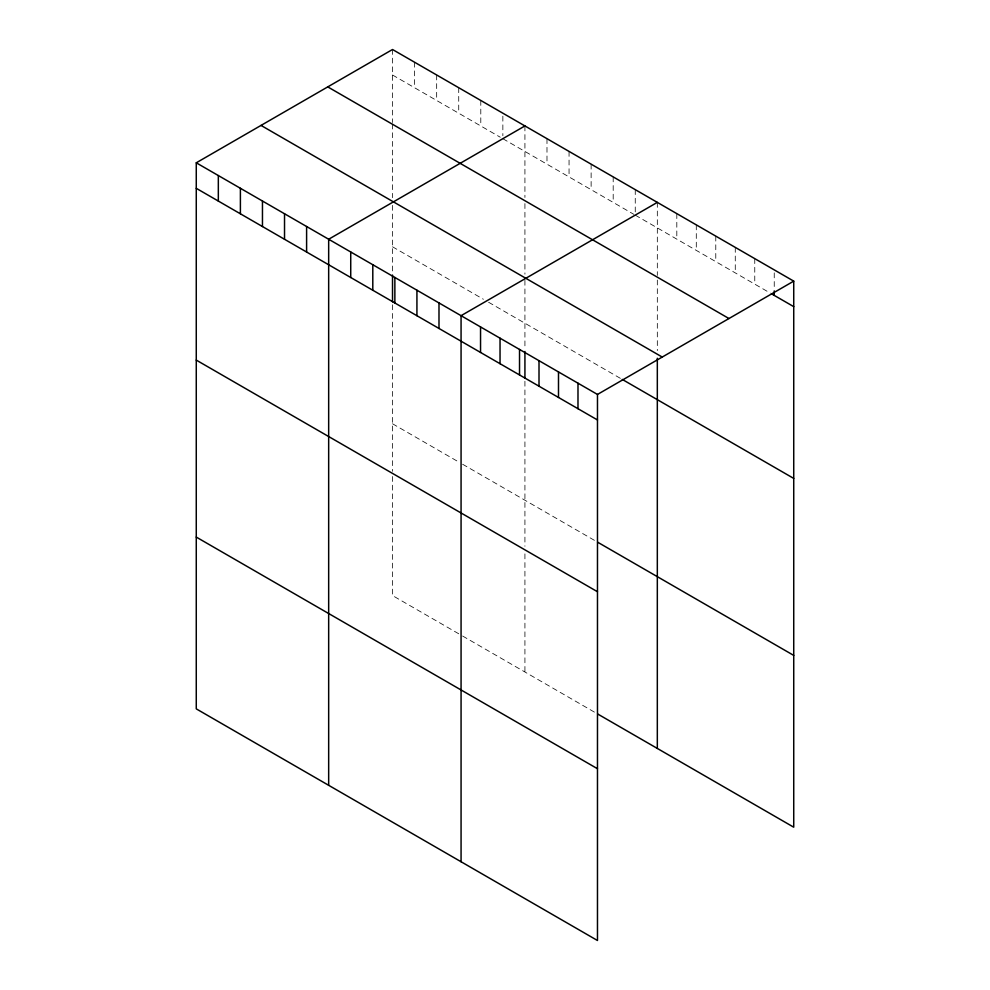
<?xml version="1.0" encoding="UTF-8"?>
<svg xmlns="http://www.w3.org/2000/svg" width="990" height="990" viewBox="0 0 990 990"><rect width="100%" height="100%" fill="white"/><g stroke="black" fill="none" stroke-linecap="round" stroke-linejoin="round"><path stroke-width="0.74" stroke-dasharray="4.95 3.71" d="M392.523 75.005L500.259 137.214M502.858 138.711L633.959 214.397M635.258 215.152L770.344 293.139M392.523 246.795L483.392 299.252M488.577 302.247L620.978 378.687M392.523 423.769L458.729 461.996M462.615 464.248L595.015 540.676M458.729 633.773L392.523 595.559L392.523 472.861M462.615 636.026L595.015 712.466M774.242 272.881L774.242 289.389M754.764 258.637L754.764 284.142M735.273 247.376L735.273 272.894M715.782 236.127L715.782 261.645M696.292 224.879L696.292 250.383M676.813 213.63L676.813 239.135M657.323 202.381L657.323 275.43M657.323 280.034L657.323 350.584M635.258 189.635L635.258 212.145M613.194 176.901L613.194 202.406M591.129 164.154L591.129 189.672M569.052 151.421L569.052 176.925M546.987 138.674L546.987 164.192M524.923 125.94L524.923 197.456M524.923 203.594L524.923 274.143M524.923 280.281L524.923 348.517M524.923 381.237L524.923 546.232M524.923 553.893L524.923 672M502.858 116.201L502.858 135.704M480.793 100.46L480.793 125.965M458.729 87.714L458.729 113.231M436.664 74.98L436.664 100.485M414.6 62.234L414.6 87.751M392.523 49.5L392.523 122.55M392.523 124.084L392.523 197.703M392.523 205.376L392.523 272.077M392.523 304.796L392.523 471.327"/><path stroke-width="1.49" d="M196.268 162.805L597.477 394.441L597.477 940.5L196.268 708.865L196.268 162.805L392.523 49.5L793.732 281.135L793.732 827.195L597.614 713.963M524.923 125.94L328.668 239.246L328.668 785.305M657.323 202.381L461.068 315.686L461.068 861.745M597.477 394.441L793.732 281.135M771.643 293.894L793.732 306.64M327.764 86.897L728.962 318.532M261.038 125.421L662.236 357.056M622.277 379.43L793.732 478.418M196.268 188.323L597.477 419.958M597.614 542.186L793.732 655.405M196.268 360.1L597.477 591.735M196.268 537.087L597.477 768.723M774.242 290.887L774.242 295.391M657.323 358.256L657.323 748.44M577.987 383.192L577.987 408.697M558.496 371.943L558.496 397.448M539.005 360.694L539.005 386.199M524.923 351.487L524.923 378.254M519.527 349.445L519.527 374.95M500.037 338.184L500.037 363.701M480.546 326.935L480.546 352.452M438.991 302.952L438.991 328.457M416.926 290.206L416.926 315.711M394.861 277.472L394.861 302.977M392.523 275.047L392.523 301.814M372.797 264.726L372.797 290.231M350.732 251.992L350.732 277.497M306.603 226.512L306.603 252.017M284.526 213.766L284.526 239.283M262.461 201.032L262.461 226.537M240.397 188.286L240.397 213.803M218.332 175.552L218.332 201.057"/></g></svg>
